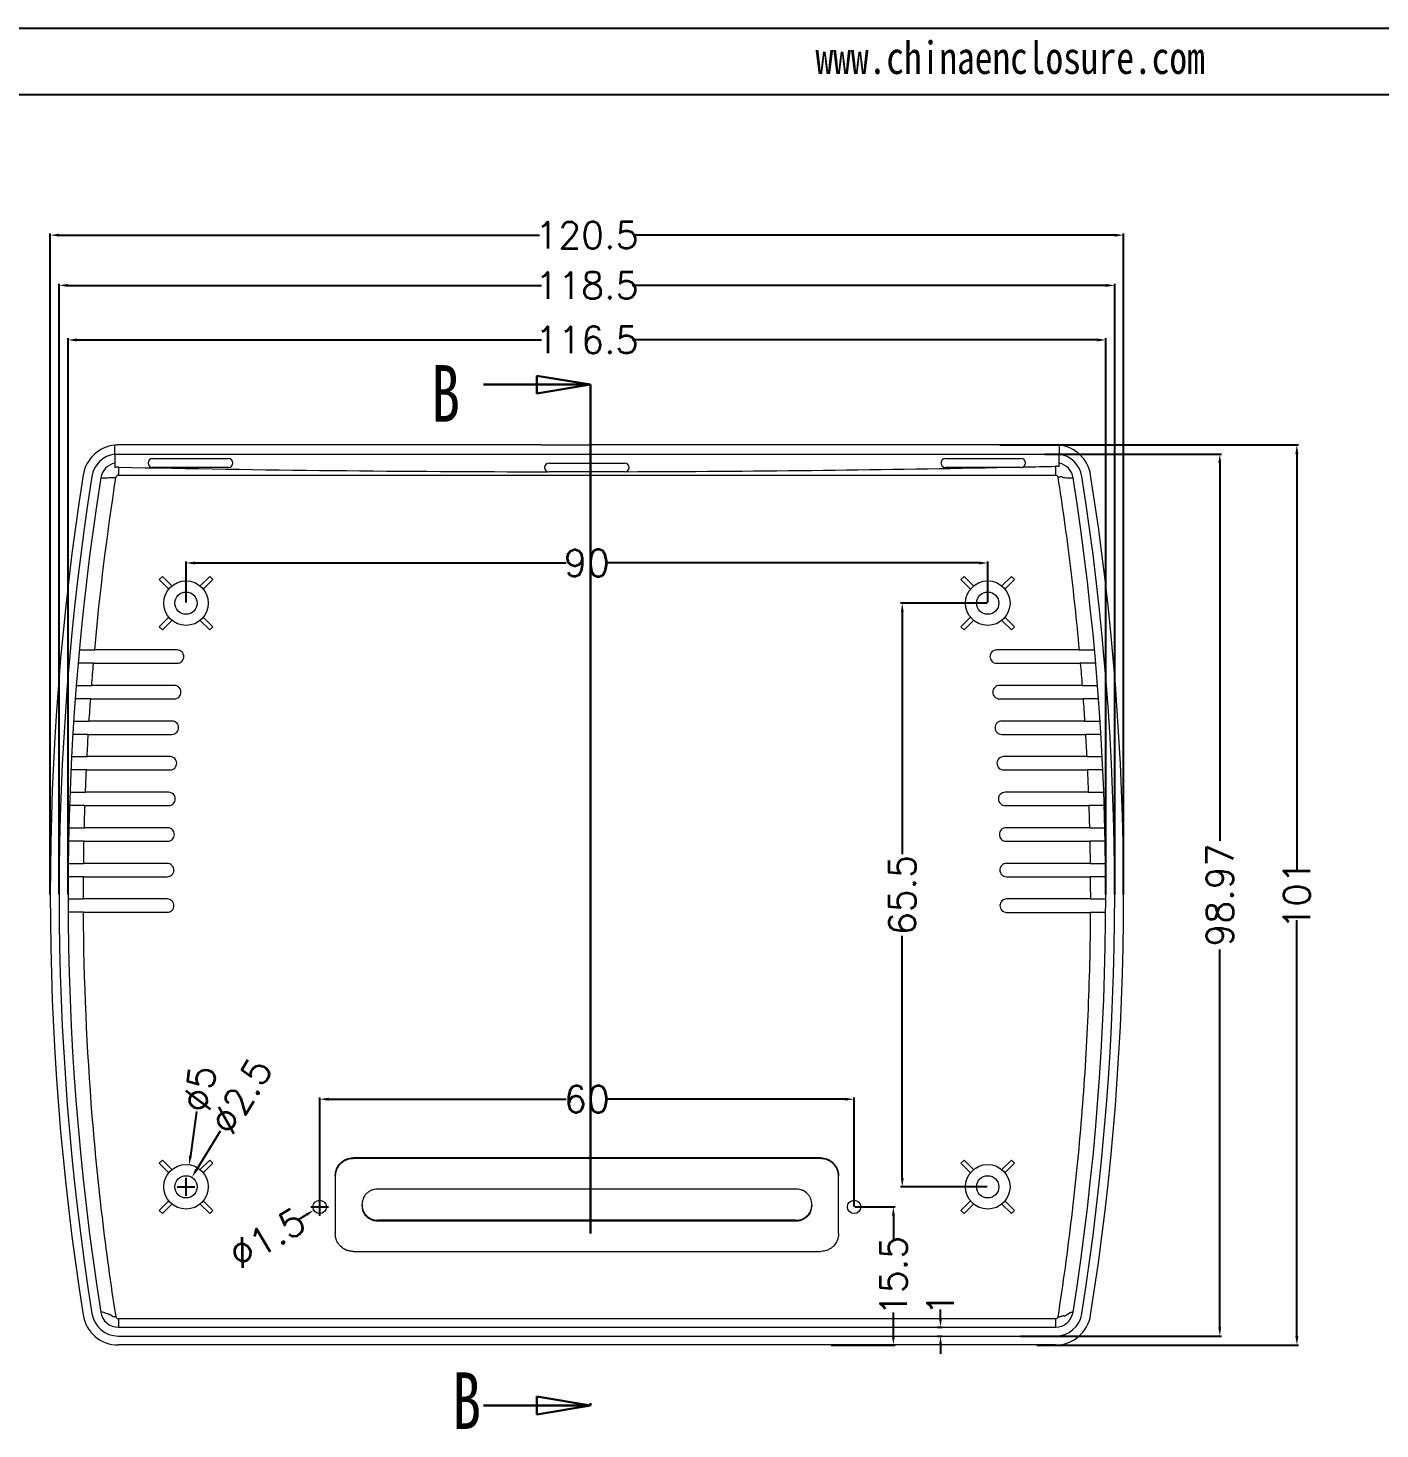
# Model space of a CAD drawing. Header units: inches. Extents: x 2543 to 3458, y 1126 to 1439.
# Drawn here: x 3111.7 to 3263.5, y 1282 to 1439.2 of the extents above; entities that cross this region are included whole.
import ezdxf

# ---------------------------------------------------------------- set-up
doc = ezdxf.new("R2010")
doc.units = ezdxf.units.IN
doc.header["$LTSCALE"] = 15
doc.linetypes.add('PHANTOM', pattern=[12.7, 6.35, -1.27, 1.27, -1.27, 1.27, -1.27])
doc.layers.add('文字', color=81, linetype='Continuous')
doc.styles.add('SLDTEXTSTYLE0', font='TXT', dxfattribs={"width": 0.75})
doc.styles.get("Standard").update_dxf_attribs({"font": 'txt', "bigfont": 'gbcbig.shx'})
doc.styles.add('宋体', font='', dxfattribs={"width": 0.8, "height": 3.5})
doc.styles.get('宋体').set_extended_font_data('SimSun')
doc.dimstyles.new('3', dxfattribs={"dimtxt": 3, "dimasz": 1, "dimexe": 0.18, "dimexo": 0.0625, "dimgap": 0.09, "dimtad": 0, "dimdsep": 46, "dimtxsty": 'Standard', "dimcen": 1, "dimclrd": 3, "dimclre": 3, "dimadec": 0, "dimazin": 2, "dimtfac": 1, "dimtofl": 0, "dimtmove": 0, "dimatfit": 3, "dimfxl": 1, "dimtolj": 1, "dimtzin": 0, "dimarcsym": 0})

# ---------------------------------------------------------------- blocks, each defined once
blk = doc.blocks.new('_CLOSED')
at = {"color": 0, "linetype": 'ByBlock', "lineweight": -2}
for p, q in [((-1, 0.166667), (0, 0)), ((-1, 0.166667), (-1, -0.166667)), ((0, 0), (-1, -0.166667)), ((0, 0), (-1, 0))]:
    blk.add_line(p, q, dxfattribs=at)
blk = doc.blocks.new('*D285')
at = {"color": 3, "lineweight": -2}
for p, q in [((3114.19, 1342.01), (3114.19, 1416.18)), ((3115.19, 1416), (3169.1, 1416)), ((3233.69, 1416), (3179.78, 1416)), ((3234.69, 1342.01), (3234.69, 1416.18))]:
    blk.add_line(p, q, dxfattribs=at)
at = {"color": 3}
for points in [[(3115.19, 1416.16), (3115.19, 1415.83), (3114.19, 1416)], [(3233.69, 1416.16), (3233.69, 1415.83), (3234.69, 1416)]]:
    blk.add_solid(points, dxfattribs=at)
at = {"layer": 'Defpoints', "color": 0}
for p in [(3114.19, 1416), (3114.19, 1341.95), (3234.69, 1341.95)]:
    blk.add_point(p, dxfattribs=at)
at = {"color": 0, "insert": (3174.44, 1416), "char_height": 3, "attachment_point": 5}
blk.add_mtext('\\A1;120.5', dxfattribs=at)
blk = doc.blocks.new('*D286')
at = {"color": 3, "lineweight": -2}
for p, q in [((3129.44, 1374.76), (3129.44, 1379.39)), ((3130.44, 1379.21), (3172.1, 1379.21)), ((3218.44, 1379.21), (3176.78, 1379.21)), ((3219.44, 1374.76), (3219.44, 1379.39))]:
    blk.add_line(p, q, dxfattribs=at)
at = {"color": 3}
for points in [[(3130.44, 1379.37), (3130.44, 1379.04), (3129.44, 1379.21)], [(3218.44, 1379.37), (3218.44, 1379.04), (3219.44, 1379.21)]]:
    blk.add_solid(points, dxfattribs=at)
at = {"layer": 'Defpoints', "color": 0}
for p in [(3219.44, 1379.21), (3129.44, 1374.7), (3219.44, 1374.7)]:
    blk.add_point(p, dxfattribs=at)
at = {"color": 0, "insert": (3174.44, 1379.21), "char_height": 3, "attachment_point": 5}
blk.add_mtext('\\A1;90', dxfattribs=at)
blk = doc.blocks.new('*D287')
at = {"color": 3, "lineweight": -2}
for p, q in [((3115.19, 1342.01), (3115.19, 1410.54)), ((3116.19, 1410.36), (3169.35, 1410.36)), ((3232.69, 1410.36), (3179.53, 1410.36)), ((3233.69, 1342.01), (3233.69, 1410.54))]:
    blk.add_line(p, q, dxfattribs=at)
at = {"color": 3}
for points in [[(3116.19, 1410.53), (3116.19, 1410.19), (3115.19, 1410.36)], [(3232.69, 1410.53), (3232.69, 1410.19), (3233.69, 1410.36)]]:
    blk.add_solid(points, dxfattribs=at)
at = {"layer": 'Defpoints', "color": 0}
for p in [(3233.69, 1410.36), (3115.19, 1341.95), (3233.69, 1341.95)]:
    blk.add_point(p, dxfattribs=at)
at = {"color": 0, "insert": (3174.44, 1410.36), "char_height": 3, "attachment_point": 5}
blk.add_mtext('\\A1;118.5', dxfattribs=at)
blk = doc.blocks.new('*D288')
at = {"color": 3, "lineweight": -2}
for p, q in [((3116.19, 1342.01), (3116.19, 1404.42)), ((3117.19, 1404.24), (3169.35, 1404.24)), ((3231.69, 1404.24), (3179.53, 1404.24)), ((3232.69, 1342.01), (3232.69, 1404.42))]:
    blk.add_line(p, q, dxfattribs=at)
at = {"color": 3}
for points in [[(3117.19, 1404.41), (3117.19, 1404.07), (3116.19, 1404.24)], [(3231.69, 1404.41), (3231.69, 1404.07), (3232.69, 1404.24)]]:
    blk.add_solid(points, dxfattribs=at)
at = {"layer": 'Defpoints', "color": 0}
for p in [(3232.69, 1404.24), (3116.19, 1341.95), (3232.69, 1341.95)]:
    blk.add_point(p, dxfattribs=at)
at = {"color": 0, "insert": (3174.44, 1404.24), "char_height": 3, "attachment_point": 5}
blk.add_mtext('\\A1;116.5', dxfattribs=at)
blk = doc.blocks.new('*D289')
at = {"color": 3, "lineweight": -2}
for p, q in [((3144.44, 1307.01), (3144.44, 1319.21)), ((3204.44, 1307.01), (3204.44, 1319.21)), ((3145.44, 1319.03), (3172.1, 1319.03)), ((3203.44, 1319.03), (3176.78, 1319.03))]:
    blk.add_line(p, q, dxfattribs=at)
at = {"color": 3}
for points in [[(3145.44, 1319.2), (3145.44, 1318.87), (3144.44, 1319.03)], [(3203.44, 1319.2), (3203.44, 1318.87), (3204.44, 1319.03)]]:
    blk.add_solid(points, dxfattribs=at)
at = {"layer": 'Defpoints', "color": 0}
for p in [(3204.44, 1319.03), (3144.44, 1306.95), (3204.44, 1306.95)]:
    blk.add_point(p, dxfattribs=at)
at = {"color": 0, "insert": (3174.44, 1319.03), "char_height": 3, "attachment_point": 5}
blk.add_mtext('\\A1;60', dxfattribs=at)
blk = doc.blocks.new('*D290')
at = {"color": 3, "lineweight": -2}
for p, q in [((3143.44, 1306.95), (3145.44, 1306.95)), ((3144.44, 1305.95), (3144.44, 1307.95)), ((3142.07, 1305.55), (3142.93, 1306.06))]:
    blk.add_line(p, q, dxfattribs=at)
at = {"color": 3}
blk.add_solid([(3142.85, 1306.21), (3143.02, 1305.92), (3143.79, 1306.57)], dxfattribs=at)
at = {"layer": 'Defpoints', "color": 0}
for p in [(3143.79, 1306.57), (3145.08, 1307.33)]:
    blk.add_point(p, dxfattribs=at)
at = {"color": 0, "insert": (3138.55, 1303.47), "char_height": 3, "attachment_point": 5, "rotation": 30.5668}
blk.add_mtext('\\A1;∅1.5', dxfattribs=at)
blk = doc.blocks.new('*D291')
at = {"color": 3, "lineweight": -2}
for p, q in [((3130.62, 1317.64), (3129.93, 1312.67)), ((3129.44, 1308.2), (3129.44, 1310.2)), ((3128.44, 1309.2), (3130.44, 1309.2))]:
    blk.add_line(p, q, dxfattribs=at)
at = {"color": 3}
blk.add_solid([(3129.76, 1312.69), (3130.09, 1312.65), (3129.79, 1311.68)], dxfattribs=at)
at = {"layer": 'Defpoints', "color": 0}
for p in [(3129.79, 1311.68), (3129.09, 1306.73)]:
    blk.add_point(p, dxfattribs=at)
at = {"color": 0, "insert": (3130.98, 1320.2), "char_height": 3, "attachment_point": 5, "rotation": 82.0164}
blk.add_mtext('\\A1;∅5', dxfattribs=at)
blk = doc.blocks.new('*D292')
at = {"color": 3, "lineweight": -2}
for p, q in [((3133.26, 1315.45), (3130.61, 1311.12)), ((3129.44, 1308.2), (3129.44, 1310.2)), ((3128.44, 1309.2), (3130.44, 1309.2))]:
    blk.add_line(p, q, dxfattribs=at)
at = {"color": 3}
blk.add_solid([(3130.47, 1311.21), (3130.75, 1311.04), (3130.09, 1310.27)], dxfattribs=at)
at = {"layer": 'Defpoints', "color": 0}
for p in [(3130.09, 1310.27), (3128.79, 1308.14)]:
    blk.add_point(p, dxfattribs=at)
at = {"color": 0, "insert": (3135.65, 1319.37), "char_height": 3, "attachment_point": 5, "rotation": 58.5731}
blk.add_mtext('\\A1;∅2.5', dxfattribs=at)
blk = doc.blocks.new('*D295')
at = {"color": 3, "lineweight": -2}
for p, q in [((3220.8, 1392.45), (3254.32, 1392.45)), ((3254.14, 1391.45), (3254.14, 1344.79)), ((3254.14, 1292.45), (3254.14, 1339.11)), ((3224.95, 1291.45), (3254.32, 1291.45))]:
    blk.add_line(p, q, dxfattribs=at)
at = {"color": 3}
for points in [[(3253.97, 1391.45), (3254.31, 1391.45), (3254.14, 1392.45)], [(3253.97, 1292.45), (3254.31, 1292.45), (3254.14, 1291.45)]]:
    blk.add_solid(points, dxfattribs=at)
at = {"layer": 'Defpoints', "color": 0}
for p in [(3220.74, 1392.45), (3254.14, 1392.45), (3224.88, 1291.45)]:
    blk.add_point(p, dxfattribs=at)
at = {"color": 0, "insert": (3254.14, 1341.95), "char_height": 3, "attachment_point": 5, "rotation": 90}
blk.add_mtext('\\A1;101', dxfattribs=at)
blk = doc.blocks.new('*D296')
at = {"color": 3, "lineweight": -2}
for p, q in [((3225.83, 1391.43), (3245.67, 1391.43)), ((3245.49, 1390.43), (3245.49, 1348.03)), ((3245.49, 1293.45), (3245.49, 1335.85)), ((3223.13, 1292.45), (3245.67, 1292.45))]:
    blk.add_line(p, q, dxfattribs=at)
at = {"color": 3}
for points in [[(3245.32, 1390.43), (3245.65, 1390.43), (3245.49, 1391.43)], [(3245.32, 1293.45), (3245.65, 1293.45), (3245.49, 1292.45)]]:
    blk.add_solid(points, dxfattribs=at)
at = {"layer": 'Defpoints', "color": 0}
for p in [(3225.76, 1391.43), (3245.49, 1391.43), (3223.07, 1292.45)]:
    blk.add_point(p, dxfattribs=at)
at = {"color": 0, "insert": (3245.49, 1341.94), "char_height": 3, "attachment_point": 5, "rotation": 90}
blk.add_mtext('\\A1;98.97', dxfattribs=at)
blk = doc.blocks.new('*D297')
at = {"color": 3, "lineweight": -2}
for p, q in [((3214.14, 1294.45), (3214.14, 1295.45)), ((3213.77, 1293.45), (3214.32, 1293.45)), ((3213.77, 1292.45), (3214.32, 1292.45)), ((3214.14, 1291.45), (3214.14, 1290.45))]:
    blk.add_line(p, q, dxfattribs=at)
at = {"color": 3}
for points in [[(3213.97, 1294.45), (3214.3, 1294.45), (3214.14, 1293.45)], [(3213.97, 1291.45), (3214.3, 1291.45), (3214.14, 1292.45)]]:
    blk.add_solid(points, dxfattribs=at)
at = {"layer": 'Defpoints', "color": 0}
for p in [(3213.7, 1293.45), (3213.7, 1292.45), (3214.14, 1293.45)]:
    blk.add_point(p, dxfattribs=at)
at = {"color": 0, "insert": (3214.14, 1296.04), "char_height": 3, "attachment_point": 5, "rotation": 90}
blk.add_mtext('\\A1;1', dxfattribs=at)
blk = doc.blocks.new('*D302')
at = {"color": 3, "lineweight": -2}
for p, q in [((3219.38, 1374.7), (3209.66, 1374.7)), ((3209.84, 1373.7), (3209.84, 1346.54)), ((3209.84, 1310.2), (3209.84, 1337.36)), ((3219.38, 1309.2), (3209.66, 1309.2))]:
    blk.add_line(p, q, dxfattribs=at)
at = {"color": 3}
for points in [[(3209.68, 1373.7), (3210.01, 1373.7), (3209.84, 1374.7)], [(3209.68, 1310.2), (3210.01, 1310.2), (3209.84, 1309.2)]]:
    blk.add_solid(points, dxfattribs=at)
at = {"layer": 'Defpoints', "color": 0}
for p in [(3209.84, 1374.7), (3219.44, 1374.7), (3219.44, 1309.2)]:
    blk.add_point(p, dxfattribs=at)
at = {"color": 0, "insert": (3209.84, 1341.95), "char_height": 3, "attachment_point": 5, "rotation": 90}
blk.add_mtext('\\A1;65.5', dxfattribs=at)
blk = doc.blocks.new('*D303')
at = {"color": 3, "lineweight": -2}
for p, q in [((3204.5, 1306.95), (3209.03, 1306.95)), ((3208.85, 1305.95), (3208.85, 1303.29)), ((3208.85, 1292.45), (3208.85, 1295.11)), ((3201.85, 1291.45), (3209.03, 1291.45))]:
    blk.add_line(p, q, dxfattribs=at)
at = {"color": 3}
for points in [[(3208.68, 1305.95), (3209.01, 1305.95), (3208.85, 1306.95)], [(3208.68, 1292.45), (3209.01, 1292.45), (3208.85, 1291.45)]]:
    blk.add_solid(points, dxfattribs=at)
at = {"layer": 'Defpoints', "color": 0}
for p in [(3204.44, 1306.95), (3208.85, 1306.95), (3201.79, 1291.45)]:
    blk.add_point(p, dxfattribs=at)
at = {"color": 0, "insert": (3208.85, 1299.2), "char_height": 3, "attachment_point": 5, "rotation": 90}
blk.add_mtext('\\A1;15.5', dxfattribs=at)

msp = doc.modelspace()

# ---------------------------------------------------------------- linework, layer by layer
for p, q in [((3014.243, 1439.244), (3457.745, 1439.244)), ((3025.719, 1431.778), (3450.279, 1431.778))]:
    msp.add_line(p, q)
at = {"color": 7, "linetype": 'Continuous', "lineweight": 30}
for p, q in [((3162.828, 1399.228), (3174.828, 1399.228)), ((3162.828, 1284.664), (3174.828, 1284.664))]:
    msp.add_line(p, q, dxfattribs=at)
at = {"color": 1, "linetype": 'PHANTOM', "lineweight": 30}
msp.add_line((3174.828, 1399.228), (3174.828, 1284.664), dxfattribs=at)
at = {"color": 7, "linetype": 'Continuous', "lineweight": 15}
for p, q in [((3121.439, 1391.426), (3121.439, 1392.433)), ((3121.439, 1391.426), (3121.439, 1390.412)), ((3121.439, 1391.426), (3227.439, 1391.426)), ((3169.297, 1392.452), (3121.837, 1392.452)), ((3227.041, 1392.452), (3174.828, 1392.452)), ((3227.439, 1392.433), (3227.439, 1391.426)), ((3227.439, 1390.412), (3227.439, 1391.426)), ((3121.837, 1389.963), (3121.837, 1389.079)), ((3125.689, 1390.926), (3134.189, 1390.926)), ((3134.189, 1389.926), (3125.689, 1389.926)), ((3170.189, 1390.426), (3178.689, 1390.426)), ((3214.689, 1390.926), (3223.189, 1390.926)), ((3223.189, 1389.926), (3214.689, 1389.926)), ((3227.041, 1390.065), (3227.041, 1389.079)), ((3121.838, 1389.079), (3227.041, 1389.079)), ((3178.689, 1389.426), (3170.189, 1389.426)), ((3126.787, 1377.708), (3126.434, 1377.354)), ((3126.434, 1377.354), (3127.503, 1376.285)), ((3127.857, 1376.638), (3126.787, 1377.708)), ((3132.091, 1377.708), (3131.021, 1376.638)), ((3131.375, 1376.285), (3132.444, 1377.354)), ((3132.444, 1377.354), (3132.091, 1377.708)), ((3216.434, 1377.354), (3216.787, 1377.708)), ((3217.503, 1376.285), (3216.434, 1377.354)), ((3216.787, 1377.708), (3217.857, 1376.638)), ((3221.021, 1376.638), (3222.091, 1377.708)), ((3222.444, 1377.354), (3221.375, 1376.285)), ((3222.091, 1377.708), (3222.444, 1377.354)), ((3127.503, 1373.12), (3126.434, 1372.051)), ((3126.787, 1371.697), (3127.857, 1372.767)), ((3131.021, 1372.767), (3132.091, 1371.697)), ((3132.444, 1372.051), (3131.375, 1373.12)), ((3216.434, 1372.051), (3217.503, 1373.12)), ((3217.857, 1372.767), (3216.787, 1371.697)), ((3222.091, 1371.697), (3221.021, 1372.767)), ((3221.375, 1373.12), (3222.444, 1372.051)), ((3126.434, 1372.051), (3126.787, 1371.697)), ((3132.091, 1371.697), (3132.444, 1372.051)), ((3216.787, 1371.697), (3216.434, 1372.051)), ((3222.444, 1372.051), (3222.091, 1371.697)), ((3117.451, 1369.452), (3119.182, 1369.452)), ((3128.439, 1369.452), (3119.182, 1369.452)), ((3229.696, 1369.452), (3220.439, 1369.452)), ((3229.696, 1369.452), (3231.427, 1369.452)), ((3119.049, 1367.952), (3117.317, 1367.952)), ((3119.049, 1367.952), (3128.439, 1367.952)), ((3220.439, 1367.952), (3229.829, 1367.952)), ((3231.561, 1367.952), (3229.829, 1367.952)), ((3117.111, 1365.466), (3118.845, 1365.466)), ((3128.121, 1365.466), (3118.845, 1365.466)), ((3230.033, 1365.466), (3220.752, 1365.466)), ((3230.033, 1365.466), (3231.767, 1365.466)), ((3118.732, 1363.966), (3116.997, 1363.966)), ((3118.732, 1363.966), (3128.121, 1363.966)), ((3220.752, 1363.966), (3230.146, 1363.966)), ((3231.881, 1363.966), (3230.146, 1363.966)), ((3118.467, 1359.975), (3116.731, 1359.975)), ((3116.825, 1361.475), (3118.56, 1361.475)), ((3118.467, 1359.975), (3127.856, 1359.975)), ((3127.856, 1361.475), (3118.56, 1361.475)), ((3230.318, 1361.475), (3221.014, 1361.475)), ((3221.014, 1359.975), (3230.411, 1359.975)), ((3230.318, 1361.475), (3232.053, 1361.475)), ((3232.147, 1359.975), (3230.411, 1359.975)), ((3116.591, 1357.481), (3118.328, 1357.481)), ((3127.644, 1357.481), (3118.328, 1357.481)), ((3230.55, 1357.48), (3221.225, 1357.48)), ((3230.55, 1357.48), (3232.287, 1357.48)), ((3118.254, 1355.981), (3116.517, 1355.981)), ((3118.254, 1355.981), (3127.644, 1355.981)), ((3221.225, 1355.98), (3230.624, 1355.98)), ((3232.361, 1355.98), (3230.624, 1355.98)), ((3116.411, 1353.485), (3118.148, 1353.485)), ((3127.485, 1353.485), (3118.148, 1353.485)), ((3230.73, 1353.485), (3221.384, 1353.485)), ((3230.73, 1353.485), (3232.467, 1353.485)), ((3118.094, 1351.985), (3116.357, 1351.985)), ((3118.094, 1351.985), (3127.485, 1351.985)), ((3221.384, 1351.985), (3230.784, 1351.985)), ((3232.521, 1351.985), (3230.784, 1351.985)), ((3116.284, 1349.49), (3118.021, 1349.49)), ((3127.379, 1349.49), (3118.021, 1349.49)), ((3230.857, 1349.489), (3221.491, 1349.489)), ((3230.857, 1349.489), (3232.594, 1349.489)), ((3117.986, 1347.99), (3116.25, 1347.99)), ((3117.986, 1347.99), (3127.379, 1347.99)), ((3221.491, 1347.989), (3230.892, 1347.989)), ((3232.628, 1347.989), (3230.892, 1347.989)), ((3116.21, 1345.496), (3117.945, 1345.496)), ((3127.325, 1345.496), (3117.945, 1345.496)), ((3230.932, 1345.495), (3221.548, 1345.495)), ((3230.932, 1345.495), (3232.668, 1345.495)), ((3117.931, 1343.996), (3116.196, 1343.996)), ((3117.931, 1343.996), (3127.325, 1343.996)), ((3221.548, 1343.995), (3230.947, 1343.995)), ((3232.682, 1343.995), (3230.947, 1343.995)), ((3116.189, 1341.505), (3117.923, 1341.505)), ((3127.325, 1341.505), (3117.923, 1341.505)), ((3230.955, 1341.504), (3221.552, 1341.504)), ((3230.955, 1341.504), (3232.689, 1341.504)), ((3117.927, 1340.005), (3116.195, 1340.005)), ((3117.927, 1340.005), (3127.325, 1340.005)), ((3221.552, 1340.004), (3230.951, 1340.004)), ((3232.683, 1340.004), (3230.951, 1340.004)), ((3126.434, 1311.854), (3126.787, 1312.208)), ((3127.503, 1310.785), (3126.434, 1311.854)), ((3126.787, 1312.208), (3127.857, 1311.138)), ((3131.021, 1311.138), (3132.091, 1312.208)), ((3132.444, 1311.854), (3131.375, 1310.785)), ((3132.091, 1312.208), (3132.444, 1311.854)), ((3200.689, 1312.452), (3148.189, 1312.452)), ((3148.189, 1312.362), (3148.189, 1312.452)), ((3200.689, 1312.362), (3148.189, 1312.362)), ((3200.689, 1312.362), (3200.689, 1312.452)), ((3216.787, 1312.208), (3216.434, 1311.854)), ((3216.434, 1311.854), (3217.503, 1310.785)), ((3217.857, 1311.138), (3216.787, 1312.208)), ((3222.091, 1312.208), (3221.021, 1311.138)), ((3221.375, 1310.785), (3222.444, 1311.854)), ((3222.444, 1311.854), (3222.091, 1312.208)), ((3146.189, 1310.452), (3146.189, 1303.952)), ((3202.689, 1303.952), (3202.689, 1310.452)), ((3197.939, 1308.952), (3150.939, 1308.952)), ((3126.434, 1306.551), (3127.503, 1307.62)), ((3126.787, 1306.197), (3126.434, 1306.551)), ((3127.857, 1307.267), (3126.787, 1306.197)), ((3132.091, 1306.197), (3131.021, 1307.267)), ((3131.375, 1307.62), (3132.444, 1306.551)), ((3132.444, 1306.551), (3132.091, 1306.197)), ((3149.189, 1307.202), (3149.189, 1307.201)), ((3149.189, 1307.2), (3149.189, 1307.102)), ((3199.689, 1307.102), (3199.689, 1307.182)), ((3217.503, 1307.62), (3216.434, 1306.551)), ((3216.434, 1306.551), (3216.787, 1306.197)), ((3216.787, 1306.197), (3217.857, 1307.267)), ((3221.021, 1307.267), (3222.091, 1306.197)), ((3222.444, 1306.551), (3221.375, 1307.62)), ((3222.091, 1306.197), (3222.444, 1306.551)), ((3150.939, 1305.349), (3150.939, 1305.452)), ((3197.939, 1305.452), (3150.939, 1305.452)), ((3197.939, 1305.349), (3150.939, 1305.349)), ((3197.939, 1305.349), (3197.939, 1305.452)), ((3148.189, 1301.952), (3200.689, 1301.952)), ((3227.041, 1294.383), (3121.837, 1294.383)), ((3121.837, 1294.383), (3121.837, 1293.452)), ((3227.041, 1294.383), (3227.041, 1293.452)), ((3121.837, 1293.452), (3227.041, 1293.452)), ((3121.837, 1292.452), (3227.041, 1292.452)), ((3227.041, 1291.452), (3121.837, 1291.452))]:
    msp.add_line(p, q, dxfattribs=at)
for centre, radius in [((3129.439, 1374.702), 2.5), ((3129.439, 1374.702), 1.25), ((3219.439, 1374.702), 2.5), ((3219.439, 1374.702), 1.25), ((3129.439, 1309.202), 2.5), ((3219.439, 1309.202), 2.5), ((3129.439, 1309.202), 1.25), ((3219.439, 1309.202), 1.25), ((3144.439, 1306.952), 0.75), ((3204.439, 1306.952), 0.75)]:
    msp.add_circle(centre, radius, dxfattribs=at)
for centre, radius, start, end in [((3121.837, 1388.452), 4, 95.71584, 171.02755), ((3121.837, 1388.452), 3, 97.63102, 171.02755), ((3227.041, 1388.452), 4, 8.97245, 84.28416), ((3227.041, 1388.452), 3, 8.97245, 82.36898), ((3121.837, 1388.452), 2, 101.48957, 171.02755), ((3125.689, 1390.426), 0.5, 90, 270), ((3134.189, 1390.426), 0.5, 270, 90), ((3170.189, 1389.926), 0.5, 90, 270), ((3178.689, 1389.926), 0.5, 270, 90), ((3214.689, 1390.426), 0.5, 90, 270), ((3223.189, 1390.426), 0.5, 270, 90), ((3227.041, 1388.452), 2, 8.97245, 78.51043), ((3416.343, 1341.952), 302.154, 171.02755, 188.97245), ((3416.343, 1341.952), 301.154, 171.02755, 188.97245), ((3416.343, 1341.952), 300.154, 171.02755, 188.97245), ((2932.535, 1341.952), 300.154, 351.02755, 8.97245), ((2932.535, 1341.952), 301.154, 351.02755, 8.97245), ((2932.535, 1341.952), 302.154, 351.02755, 8.97245), ((3121.837, 1295.452), 4, 188.97245, 270), ((3121.837, 1295.452), 3, 188.97245, 270), ((3121.837, 1295.452), 2, 188.97245, 270), ((3227.041, 1295.452), 2, 270, 351.02755), ((3227.041, 1295.452), 3, 270, 351.02755), ((3227.041, 1295.452), 4, 270, 351.02755)]:
    msp.add_arc(centre, radius, start, end, dxfattribs=at)
for start_param, end_param in [(4.6632438, 4.7104152), (4.719037, 4.7597487), (4.7626503, 4.7661891)]:
    msp.add_ellipse((3172.063, 1817.112), major_axis=(1022.388, 0), ratio=0.4183003, start_param=start_param, end_param=end_param, dxfattribs=at)
for points in [[(3121.837, 1392.452), (3121.704, 1392.452), (3121.571, 1392.446), (3121.439, 1392.433)], [(3169.297, 1392.452), (3171.141, 1392.452), (3172.984, 1392.452), (3174.828, 1392.452)], [(3227.439, 1392.433), (3227.307, 1392.446), (3227.174, 1392.452), (3227.041, 1392.452)], [(3121.439, 1390.412), (3121.439, 1390.248), (3121.439, 1390.082), (3121.439, 1389.913)], [(3121.838, 1389.963), (3121.702, 1389.965), (3121.57, 1389.949), (3121.439, 1389.913)], [(3227.439, 1390.022), (3227.308, 1390.054), (3227.175, 1390.068), (3227.041, 1390.065)], [(3227.439, 1390.022), (3227.439, 1390.153), (3227.439, 1390.283), (3227.439, 1390.412)], [(3119.182, 1369.452), (3119.772, 1375.934), (3120.57, 1382.39), (3121.572, 1388.819)], [(3118.845, 1365.466), (3118.91, 1366.295), (3118.978, 1367.124), (3119.049, 1367.952)], [(3229.829, 1367.952), (3229.9, 1367.124), (3229.968, 1366.295), (3230.033, 1365.466)], [(3118.56, 1361.475), (3118.614, 1362.306), (3118.671, 1363.136), (3118.732, 1363.966)], [(3230.146, 1363.966), (3230.207, 1363.136), (3230.264, 1362.305), (3230.318, 1361.475)], [(3118.328, 1357.481), (3118.371, 1358.313), (3118.417, 1359.144), (3118.467, 1359.975)], [(3230.411, 1359.975), (3230.461, 1359.143), (3230.507, 1358.312), (3230.55, 1357.48)], [(3118.148, 1353.485), (3118.18, 1354.318), (3118.216, 1355.149), (3118.254, 1355.981)], [(3230.624, 1355.98), (3230.662, 1355.149), (3230.698, 1354.317), (3230.73, 1353.485)], [(3118.021, 1349.49), (3118.042, 1350.322), (3118.066, 1351.154), (3118.094, 1351.985)], [(3230.784, 1351.985), (3230.812, 1351.153), (3230.836, 1350.321), (3230.857, 1349.489)], [(3117.945, 1345.496), (3117.956, 1346.326), (3117.969, 1347.158), (3117.986, 1347.99)], [(3230.892, 1347.989), (3230.909, 1347.158), (3230.922, 1346.326), (3230.932, 1345.495)], [(3117.923, 1341.505), (3117.922, 1342.335), (3117.925, 1343.165), (3117.931, 1343.996)], [(3230.947, 1343.995), (3230.953, 1343.165), (3230.956, 1342.335), (3230.955, 1341.504)]]:
    msp.add_open_spline(points, degree=3, dxfattribs=at)
for points, knots in [([(3119.859, 1388.743), (3119.969, 1388.748), (3120.08, 1388.754), (3120.191, 1388.759), (3120.395, 1388.769), (3120.599, 1388.778), (3120.803, 1388.787), (3121.045, 1388.798), (3121.287, 1388.809), (3121.53, 1388.818), (3121.544, 1388.818), (3121.558, 1388.819), (3121.572, 1388.819)], [0.0193900476, 0.0193900476, 0.0193900476, 0.0193900476, 0.0201017239, 0.0201017239, 0.0201017239, 0.0214155996, 0.0214155996, 0.0214155996, 0.0229773658, 0.0229773658, 0.0229773658, 0.0230679008, 0.0230679008, 0.0230679008, 0.0230679008]), ([(3121.838, 1389.079), (3121.769, 1389.079), (3121.703, 1389.049), (3121.632, 1388.976), (3121.612, 1388.948), (3121.584, 1388.886), (3121.576, 1388.853), (3121.572, 1388.819)], [0, 0, 0, 0, 0.5, 0.5, 0.75, 0.75, 1, 1, 1, 1]), ([(3227.041, 1389.079), (3227.104, 1389.079), (3227.166, 1389.053), (3227.259, 1388.968), (3227.29, 1388.91), (3227.302, 1388.849)], [0, 0, 0, 0, 0.5, 0.5, 1, 1, 1, 1]), ([(3227.3, 1388.857), (3227.323, 1388.856), (3227.364, 1388.853), (3227.421, 1388.859), (3227.478, 1388.874), (3227.533, 1388.886), (3227.584, 1388.898), (3227.622, 1388.907), (3227.656, 1388.914), (3227.686, 1388.922), (3227.719, 1388.916), (3227.759, 1388.897), (3227.804, 1388.869), (3227.854, 1388.833), (3227.9, 1388.802), (3227.939, 1388.792), (3227.972, 1388.792), (3228.005, 1388.79), (3228.042, 1388.789), (3228.068, 1388.787), (3228.082, 1388.787)], [0, 0, 0, 0, 0.0877475, 0.1549204, 0.223048, 0.3176646, 0.3762194, 0.4276101, 0.4718367, 0.509926, 0.5498921, 0.5943547, 0.6545601, 0.7153748, 0.7724987, 0.8221427, 0.8579817, 0.8995709, 0.9469103, 1, 1, 1, 1]), ([(3227.3, 1388.86), (3227.801, 1385.646), (3228.253, 1382.419), (3229.053, 1375.941), (3229.401, 1372.697), (3229.696, 1369.452)], [0, 0, 0, 0, 0.5, 0.5, 1, 1, 1, 1]), ([(3228.082, 1388.787), (3228.324, 1388.776), (3228.567, 1388.765), (3228.809, 1388.753), (3228.879, 1388.75), (3228.949, 1388.746), (3229.02, 1388.743)], [0, 0, 0, 0, 0.0015605133, 0.0015605133, 0.0015605133, 0.0020125856, 0.0020125856, 0.0020125856, 0.0020125856]), ([(3128.439, 1367.952), (3128.538, 1367.952), (3128.635, 1367.972), (3128.817, 1368.047), (3128.9, 1368.103), (3129.108, 1368.311), (3129.189, 1368.506), (3129.189, 1368.8), (3129.17, 1368.898), (3129.095, 1369.08), (3129.04, 1369.162), (3128.83, 1369.372), (3128.637, 1369.452), (3128.439, 1369.452)], [0, 0, 0, 0, 0.125, 0.125, 0.25, 0.25, 0.5, 0.5, 0.625, 0.625, 0.75, 0.75, 1, 1, 1, 1]), ([(3220.439, 1369.452), (3220.34, 1369.452), (3220.243, 1369.433), (3220.061, 1369.358), (3219.978, 1369.302), (3219.77, 1369.094), (3219.689, 1368.899), (3219.689, 1368.605), (3219.708, 1368.507), (3219.783, 1368.325), (3219.838, 1368.243), (3220.048, 1368.032), (3220.241, 1367.952), (3220.439, 1367.952)], [0, 0, 0, 0, 0.125, 0.125, 0.25, 0.25, 0.5, 0.5, 0.625, 0.625, 0.75, 0.75, 1, 1, 1, 1]), ([(3128.121, 1363.966), (3128.219, 1363.966), (3128.317, 1363.986), (3128.499, 1364.061), (3128.582, 1364.116), (3128.722, 1364.256), (3128.777, 1364.339), (3128.852, 1364.52), (3128.871, 1364.619), (3128.871, 1364.912), (3128.79, 1365.108), (3128.582, 1365.316), (3128.499, 1365.371), (3128.318, 1365.447), (3128.22, 1365.466), (3128.121, 1365.466)], [0, 0, 0, 0, 0.125, 0.125, 0.25, 0.25, 0.375, 0.375, 0.5, 0.5, 0.75, 0.75, 0.875, 0.875, 1, 1, 1, 1]), ([(3220.752, 1365.466), (3220.653, 1365.466), (3220.556, 1365.446), (3220.374, 1365.371), (3220.291, 1365.315), (3220.083, 1365.108), (3220.002, 1364.913), (3220.002, 1364.616), (3220.022, 1364.519), (3220.097, 1364.337), (3220.153, 1364.254), (3220.361, 1364.047), (3220.557, 1363.966), (3220.752, 1363.966)], [0, 0, 0, 0, 0.125, 0.125, 0.25, 0.25, 0.5, 0.5, 0.625, 0.625, 0.75, 0.75, 1, 1, 1, 1]), ([(3127.856, 1359.975), (3127.954, 1359.975), (3128.052, 1359.995), (3128.234, 1360.07), (3128.317, 1360.125), (3128.457, 1360.265), (3128.512, 1360.347), (3128.587, 1360.529), (3128.606, 1360.628), (3128.606, 1360.921), (3128.525, 1361.117), (3128.317, 1361.325), (3128.234, 1361.38), (3128.053, 1361.456), (3127.955, 1361.475), (3127.856, 1361.475)], [0, 0, 0, 0, 0.125, 0.125, 0.25, 0.25, 0.375, 0.375, 0.5, 0.5, 0.75, 0.75, 0.875, 0.875, 1, 1, 1, 1]), ([(3221.014, 1361.475), (3220.915, 1361.475), (3220.818, 1361.455), (3220.636, 1361.38), (3220.553, 1361.324), (3220.345, 1361.116), (3220.264, 1360.922), (3220.264, 1360.625), (3220.284, 1360.528), (3220.359, 1360.346), (3220.415, 1360.263), (3220.623, 1360.056), (3220.819, 1359.975), (3221.014, 1359.975)], [0, 0, 0, 0, 0.125, 0.125, 0.25, 0.25, 0.5, 0.5, 0.625, 0.625, 0.75, 0.75, 1, 1, 1, 1]), ([(3127.644, 1355.981), (3127.742, 1355.981), (3127.84, 1356), (3128.022, 1356.076), (3128.105, 1356.131), (3128.245, 1356.271), (3128.3, 1356.353), (3128.375, 1356.535), (3128.394, 1356.633), (3128.394, 1356.927), (3128.313, 1357.123), (3128.105, 1357.33), (3128.022, 1357.386), (3127.841, 1357.461), (3127.743, 1357.481), (3127.644, 1357.481)], [0, 0, 0, 0, 0.125, 0.125, 0.25, 0.25, 0.375, 0.375, 0.5, 0.5, 0.75, 0.75, 0.875, 0.875, 1, 1, 1, 1]), ([(3221.225, 1357.48), (3221.126, 1357.48), (3221.028, 1357.461), (3220.847, 1357.385), (3220.764, 1357.33), (3220.556, 1357.122), (3220.475, 1356.928), (3220.475, 1356.631), (3220.494, 1356.533), (3220.57, 1356.352), (3220.626, 1356.269), (3220.833, 1356.061), (3221.029, 1355.98), (3221.225, 1355.98)], [0, 0, 0, 0, 0.125, 0.125, 0.25, 0.25, 0.5, 0.5, 0.625, 0.625, 0.75, 0.75, 1, 1, 1, 1]), ([(3127.485, 1351.985), (3127.583, 1351.985), (3127.681, 1352.005), (3127.863, 1352.08), (3127.945, 1352.135), (3128.085, 1352.275), (3128.14, 1352.358), (3128.216, 1352.539), (3128.235, 1352.638), (3128.235, 1352.931), (3128.154, 1353.127), (3127.946, 1353.335), (3127.863, 1353.39), (3127.681, 1353.466), (3127.584, 1353.485), (3127.485, 1353.485)], [0, 0, 0, 0, 0.125, 0.125, 0.25, 0.25, 0.375, 0.375, 0.5, 0.5, 0.75, 0.75, 0.875, 0.875, 1, 1, 1, 1]), ([(3221.384, 1353.485), (3221.285, 1353.485), (3221.188, 1353.465), (3221.006, 1353.39), (3220.923, 1353.334), (3220.715, 1353.126), (3220.634, 1352.932), (3220.634, 1352.635), (3220.653, 1352.538), (3220.729, 1352.356), (3220.785, 1352.273), (3220.992, 1352.066), (3221.188, 1351.985), (3221.384, 1351.985)], [0, 0, 0, 0, 0.125, 0.125, 0.25, 0.25, 0.5, 0.5, 0.625, 0.625, 0.75, 0.75, 1, 1, 1, 1]), ([(3127.379, 1347.99), (3127.476, 1347.99), (3127.575, 1348.009), (3127.756, 1348.084), (3127.839, 1348.139), (3127.979, 1348.28), (3128.034, 1348.362), (3128.109, 1348.544), (3128.129, 1348.642), (3128.129, 1348.936), (3128.047, 1349.131), (3127.84, 1349.339), (3127.757, 1349.395), (3127.575, 1349.47), (3127.478, 1349.49), (3127.379, 1349.49)], [0, 0, 0, 0, 0.125, 0.125, 0.25, 0.25, 0.375, 0.375, 0.5, 0.5, 0.75, 0.75, 0.875, 0.875, 1, 1, 1, 1]), ([(3221.491, 1349.489), (3221.393, 1349.489), (3221.295, 1349.469), (3221.113, 1349.394), (3221.03, 1349.338), (3220.823, 1349.131), (3220.741, 1348.936), (3220.742, 1348.639), (3220.761, 1348.542), (3220.836, 1348.361), (3220.892, 1348.277), (3221.1, 1348.07), (3221.296, 1347.989), (3221.491, 1347.989)], [0, 0, 0, 0, 0.125, 0.125, 0.25, 0.25, 0.5, 0.5, 0.625, 0.625, 0.75, 0.75, 1, 1, 1, 1]), ([(3127.325, 1343.996), (3127.423, 1343.996), (3127.522, 1344.015), (3127.703, 1344.091), (3127.786, 1344.146), (3127.926, 1344.286), (3127.981, 1344.368), (3128.056, 1344.55), (3128.075, 1344.648), (3128.075, 1344.942), (3127.994, 1345.137), (3127.787, 1345.345), (3127.703, 1345.401), (3127.522, 1345.476), (3127.424, 1345.496), (3127.325, 1345.496)], [0, 0, 0, 0, 0.125, 0.125, 0.25, 0.25, 0.375, 0.375, 0.5, 0.5, 0.75, 0.75, 0.875, 0.875, 1, 1, 1, 1]), ([(3221.548, 1345.495), (3221.449, 1345.495), (3221.351, 1345.475), (3221.169, 1345.4), (3221.086, 1345.344), (3220.879, 1345.136), (3220.797, 1344.942), (3220.798, 1344.645), (3220.817, 1344.548), (3220.893, 1344.367), (3220.948, 1344.284), (3221.156, 1344.076), (3221.352, 1343.995), (3221.548, 1343.995)], [0, 0, 0, 0, 0.125, 0.125, 0.25, 0.25, 0.5, 0.5, 0.625, 0.625, 0.75, 0.75, 1, 1, 1, 1]), ([(3127.325, 1340.005), (3127.423, 1340.005), (3127.521, 1340.025), (3127.703, 1340.1), (3127.785, 1340.155), (3127.925, 1340.295), (3127.98, 1340.378), (3128.055, 1340.56), (3128.075, 1340.658), (3128.074, 1340.951), (3127.993, 1341.147), (3127.786, 1341.354), (3127.703, 1341.41), (3127.521, 1341.486), (3127.424, 1341.505), (3127.325, 1341.505)], [0, 0, 0, 0, 0.125, 0.125, 0.25, 0.25, 0.375, 0.375, 0.5, 0.5, 0.75, 0.75, 0.875, 0.875, 1, 1, 1, 1]), ([(3221.552, 1341.504), (3221.354, 1341.504), (3221.16, 1341.423), (3220.883, 1341.145), (3220.802, 1340.951), (3220.803, 1340.655), (3220.822, 1340.557), (3220.897, 1340.376), (3220.953, 1340.293), (3221.161, 1340.085), (3221.357, 1340.004), (3221.552, 1340.004)], [0, 0, 0, 0, 0.25, 0.25, 0.5, 0.5, 0.625, 0.625, 0.75, 0.75, 1, 1, 1, 1]), ([(3121.581, 1294.6), (3121.293, 1296.452), (3121.019, 1298.311), (3120.506, 1302.044), (3120.266, 1303.918), (3119.599, 1309.556), (3119.222, 1313.329), (3118.304, 1324.689), (3117.971, 1332.318), (3117.927, 1340.005)], [0, 0, 0, 0, 0.125, 0.125, 0.25, 0.25, 0.5, 0.5, 1, 1, 1, 1]), ([(3230.951, 1340.004), (3230.929, 1336.157), (3230.834, 1332.302), (3230.501, 1324.647), (3230.264, 1320.84), (3229.65, 1313.268), (3229.274, 1309.503), (3228.607, 1303.885), (3228.368, 1302.018), (3227.857, 1298.293), (3227.583, 1296.436), (3227.295, 1294.583)], [0, 0, 0, 0, 0.25, 0.25, 0.5, 0.5, 0.75, 0.75, 0.875, 0.875, 1, 1, 1, 1]), ([(3146.189, 1310.452), (3146.189, 1310.716), (3146.239, 1310.97), (3146.44, 1311.457), (3146.583, 1311.673), (3146.862, 1311.955), (3146.964, 1312.039), (3147.18, 1312.185), (3147.295, 1312.247), (3147.663, 1312.4), (3147.923, 1312.452), (3148.189, 1312.452)], [0, 0, 0, 0, 0.25, 0.25, 0.5, 0.5, 0.625, 0.625, 0.75, 0.75, 1, 1, 1, 1]), ([(3148.189, 1312.362), (3148.145, 1312.361), (3148.056, 1312.36), (3147.925, 1312.346), (3147.795, 1312.325), (3147.667, 1312.295), (3147.541, 1312.256), (3147.336, 1312.178), (3147.064, 1312.031), (3146.76, 1311.778), (3146.511, 1311.473), (3146.348, 1311.164), (3146.251, 1310.875), (3146.198, 1310.619), (3146.192, 1310.446), (3146.189, 1310.358)], [0, 0, 0, 0, 0.0419356, 0.0835111, 0.1249149, 0.1663381, 0.2079714, 0.2500026, 0.3745549, 0.4995304, 0.6241206, 0.7491501, 0.8329041, 0.9160581, 1, 1, 1, 1]), ([(3200.689, 1312.452), (3200.957, 1312.452), (3201.215, 1312.401), (3201.585, 1312.245), (3201.7, 1312.184), (3201.916, 1312.038), (3202.016, 1311.954), (3202.203, 1311.765), (3202.285, 1311.665), (3202.428, 1311.449), (3202.489, 1311.334), (3202.639, 1310.968), (3202.689, 1310.716), (3202.689, 1310.452)], [0, 0, 0, 0, 0.25, 0.25, 0.375, 0.375, 0.5, 0.5, 0.625, 0.625, 0.75, 0.75, 1, 1, 1, 1]), ([(3202.689, 1310.358), (3202.688, 1310.402), (3202.687, 1310.489), (3202.674, 1310.619), (3202.653, 1310.747), (3202.624, 1310.873), (3202.586, 1310.997), (3202.51, 1311.201), (3202.368, 1311.472), (3202.119, 1311.777), (3201.816, 1312.031), (3201.505, 1312.198), (3201.214, 1312.298), (3200.954, 1312.352), (3200.777, 1312.359), (3200.689, 1312.362)], [0, 0, 0, 0, 0.0420793, 0.0837927, 0.1253101, 0.166804, 0.2084471, 0.2504103, 0.3754975, 0.5001455, 0.6250745, 0.7495805, 0.8333867, 0.9163485, 1, 1, 1, 1]), ([(3150.939, 1308.952), (3150.82, 1308.952), (3150.703, 1308.94), (3150.473, 1308.893), (3150.359, 1308.858), (3150.143, 1308.765), (3150.041, 1308.709), (3149.848, 1308.576), (3149.758, 1308.499), (3149.516, 1308.248), (3149.389, 1308.046), (3149.264, 1307.723), (3149.233, 1307.61), (3149.194, 1307.382), (3149.186, 1307.268), (3149.19, 1307.152)], [0, 0, 0, 0, 0.125, 0.125, 0.25, 0.25, 0.375, 0.375, 0.5, 0.5, 0.75, 0.75, 0.875, 0.875, 1, 1, 1, 1]), ([(3199.688, 1307.152), (3199.692, 1307.267), (3199.683, 1307.384), (3199.644, 1307.612), (3199.614, 1307.723), (3199.531, 1307.939), (3199.478, 1308.044), (3199.354, 1308.239), (3199.282, 1308.33), (3199.039, 1308.584), (3198.844, 1308.719), (3198.518, 1308.858), (3198.407, 1308.893), (3198.177, 1308.94), (3198.058, 1308.952), (3197.939, 1308.952)], [0, 0, 0, 0, 0.125, 0.125, 0.25, 0.25, 0.375, 0.375, 0.5, 0.5, 0.75, 0.75, 0.875, 0.875, 1, 1, 1, 1]), ([(3149.198, 1307.055), (3149.194, 1307.07), (3149.186, 1307.102), (3149.189, 1307.135), (3149.19, 1307.152)], [0, 0, 0, 0, 0.4745291, 1, 1, 1, 1]), ([(3149.189, 1307.202), (3149.189, 1307.202), (3149.189, 1307.201), (3149.189, 1307.088), (3149.2, 1306.976), (3149.244, 1306.753), (3149.277, 1306.643), (3149.363, 1306.433), (3149.416, 1306.332), (3149.543, 1306.141), (3149.615, 1306.052), (3149.775, 1305.89), (3149.865, 1305.816), (3150.056, 1305.687), (3150.157, 1305.633), (3150.369, 1305.544), (3150.482, 1305.509), (3150.707, 1305.464), (3150.822, 1305.452), (3150.939, 1305.452)], [0, 0, 0, 0, 0.0000014859, 0.0000014859, 0.0003469868, 0.0003469868, 0.0006924877, 0.0006924877, 0.0010379886, 0.0010379886, 0.0013834894, 0.0013834894, 0.0017289903, 0.0017289903, 0.0020744912, 0.0020744912, 0.0024199921, 0.0024199921, 0.0027654929, 0.0027654929, 0.0027654929, 0.0027654929]), ([(3150.939, 1305.349), (3150.823, 1305.356), (3150.592, 1305.369), (3150.148, 1305.509), (3149.669, 1305.838), (3149.305, 1306.343), (3149.257, 1306.709), (3149.239, 1306.849)], [0, 0, 0, 0, 0.1383267, 0.2770954, 0.5527208, 0.8285245, 1, 1, 1, 1]), ([(3197.939, 1305.452), (3198.175, 1305.452), (3198.402, 1305.499), (3198.722, 1305.633), (3198.824, 1305.689), (3199.014, 1305.817), (3199.102, 1305.89), (3199.264, 1306.054), (3199.336, 1306.142), (3199.461, 1306.332), (3199.515, 1306.434), (3199.601, 1306.644), (3199.634, 1306.752), (3199.678, 1306.974), (3199.689, 1307.089), (3199.689, 1307.202), (3199.689, 1307.202), (3199.689, 1307.202)], [0.0027638447, 0.0027638447, 0.0027638447, 0.0027638447, 0.0034548511, 0.0034548511, 0.0038003543, 0.0038003543, 0.0041458575, 0.0041458575, 0.0044913607, 0.0044913607, 0.004836864, 0.004836864, 0.0051823672, 0.0051823672, 0.0055278704, 0.0055278704, 0.0055280512, 0.0055280512, 0.0055280512, 0.0055280512]), ([(3199.612, 1306.709), (3199.598, 1306.617), (3199.552, 1306.301), (3199.207, 1305.84), (3198.731, 1305.51), (3198.287, 1305.369), (3198.055, 1305.356), (3197.939, 1305.349)], [0, 0, 0, 0, 0.1197125, 0.4127373, 0.7055922, 0.852159, 1, 1, 1, 1]), ([(3199.688, 1307.152), (3199.689, 1307.136), (3199.692, 1307.06), (3199.671, 1306.987), (3199.655, 1306.93)], [0, 0, 0, 0, 0.22326299, 1, 1, 1, 1]), ([(3199.689, 1307.193), (3199.689, 1307.195), (3199.689, 1307.199), (3199.689, 1307.202), (3199.689, 1307.202)], [0, 0, 0, 0, 0.7976598, 1, 1, 1, 1]), ([(3148.189, 1301.952), (3148.055, 1301.952), (3147.923, 1301.966), (3147.726, 1302.006), (3147.663, 1302.022), (3147.537, 1302.06), (3147.475, 1302.083), (3147.17, 1302.211), (3146.953, 1302.358), (3146.719, 1302.594), (3146.676, 1302.643), (3146.594, 1302.744), (3146.556, 1302.796), (3146.449, 1302.958), (3146.388, 1303.073), (3146.238, 1303.439), (3146.189, 1303.689), (3146.189, 1303.952)], [0, 0, 0, 0, 0.125, 0.125, 0.1875, 0.1875, 0.25, 0.25, 0.5, 0.5, 0.5625, 0.5625, 0.625, 0.625, 0.75, 0.75, 1, 1, 1, 1]), ([(3202.689, 1303.952), (3202.689, 1303.689), (3202.639, 1303.436), (3202.439, 1302.95), (3202.296, 1302.734), (3202.065, 1302.499), (3202.016, 1302.454), (3201.915, 1302.37), (3201.863, 1302.331), (3201.7, 1302.222), (3201.585, 1302.159), (3201.217, 1302.005), (3200.954, 1301.952), (3200.689, 1301.952)], [0, 0, 0, 0, 0.25, 0.25, 0.5, 0.5, 0.5625, 0.5625, 0.625, 0.625, 0.75, 0.75, 1, 1, 1, 1]), ([(3120.788, 1294.906), (3120.74, 1294.92), (3120.692, 1294.935), (3120.644, 1294.949), (3120.451, 1295.007), (3120.259, 1295.065), (3120.066, 1295.124), (3119.995, 1295.146), (3119.925, 1295.167), (3119.855, 1295.189)], [0, 0, 0, 0, 0.0003078594, 0.0003078594, 0.0003078594, 0.0015392989, 0.0015392989, 0.0015392989, 0.0019881752, 0.0019881752, 0.0019881752, 0.0019881752]), ([(3120.788, 1294.906), (3120.808, 1294.9), (3120.845, 1294.889), (3120.896, 1294.873), (3120.943, 1294.861), (3120.979, 1294.845), (3121.004, 1294.829), (3121.016, 1294.817), (3121.028, 1294.803), (3121.04, 1294.787), (3121.052, 1294.78), (3121.063, 1294.77), (3121.074, 1294.76), (3121.085, 1294.75), (3121.097, 1294.741), (3121.108, 1294.732), (3121.119, 1294.723), (3121.131, 1294.715), (3121.159, 1294.695), (3121.203, 1294.666), (3121.252, 1294.637), (3121.277, 1294.646), (3121.297, 1294.649), (3121.327, 1294.654), (3121.359, 1294.658), (3121.393, 1294.66), (3121.431, 1294.648), (3121.478, 1294.632), (3121.53, 1294.614), (3121.565, 1294.602), (3121.583, 1294.596)], [0, 0, 0, 0, 0.0758996, 0.1366192, 0.1946414, 0.2558004, 0.2704678, 0.2853871, 0.3007593, 0.3161453, 0.3299456, 0.343645, 0.3572656, 0.3708473, 0.3843989, 0.3979239, 0.4114258, 0.4249077, 0.4383726, 0.5141783, 0.5817077, 0.6030694, 0.6265204, 0.6683493, 0.7278126, 0.76088, 0.8074107, 0.8716168, 0.9355611, 1, 1, 1, 1]), ([(3121.837, 1294.383), (3121.774, 1294.383), (3121.713, 1294.411), (3121.624, 1294.495), (3121.593, 1294.552), (3121.579, 1294.611)], [0, 0, 0, 0, 0.5, 0.5, 1, 1, 1, 1]), ([(3227.291, 1294.582), (3227.273, 1294.528), (3227.241, 1294.479), (3227.155, 1294.406), (3227.098, 1294.383), (3227.04, 1294.383)], [0, 0, 0, 0, 0.5, 0.5, 1, 1, 1, 1]), ([(3227.29, 1294.579), (3227.319, 1294.586), (3227.374, 1294.599), (3227.453, 1294.613), (3227.532, 1294.63), (3227.608, 1294.65), (3227.684, 1294.672), (3227.763, 1294.697), (3227.844, 1294.725), (3227.911, 1294.749), (3227.955, 1294.763), (3227.974, 1294.754), (3227.992, 1294.748), (3228.013, 1294.739), (3228.035, 1294.73), (3228.049, 1294.723), (3228.06, 1294.718), (3228.068, 1294.715), (3228.076, 1294.71), (3228.09, 1294.714), (3228.12, 1294.727), (3228.165, 1294.75), (3228.22, 1294.779), (3228.272, 1294.808), (3228.324, 1294.839), (3228.376, 1294.87), (3228.416, 1294.905), (3228.442, 1294.93), (3228.457, 1294.943), (3228.471, 1294.954), (3228.485, 1294.965), (3228.499, 1294.973), (3228.513, 1294.988), (3228.527, 1295), (3228.542, 1295.011), (3228.556, 1295.021), (3228.57, 1295.029), (3228.594, 1295.041), (3228.63, 1295.057), (3228.675, 1295.08), (3228.717, 1295.096), (3228.757, 1295.107), (3228.811, 1295.124), (3228.878, 1295.144), (3228.954, 1295.167), (3229.002, 1295.182), (3229.024, 1295.188)], [0, 0, 0, 0, 0.0492211, 0.09455, 0.1397744, 0.1850501, 0.226149, 0.2708696, 0.3192523, 0.3634994, 0.3857942, 0.3933272, 0.4038576, 0.4225355, 0.4366895, 0.4479965, 0.4536428, 0.4592892, 0.4650714, 0.4719949, 0.4826028, 0.5159102, 0.5447301, 0.5729167, 0.6017031, 0.6303398, 0.6594091, 0.6674762, 0.6754688, 0.6833962, 0.6912677, 0.699114, 0.7072644, 0.7153148, 0.7233004, 0.7312347, 0.7391323, 0.7470083, 0.7728155, 0.8002327, 0.8239194, 0.8457209, 0.8694573, 0.9169287, 0.9620251, 1, 1, 1, 1])]:
    msp.add_open_spline(points, degree=3, knots=knots, dxfattribs=at)

# ---------------------------------------------------------------- block references
at = {"color": 7, "linetype": 'Continuous', "lineweight": 30, "xscale": 6, "yscale": 6}
for p in [(3174.828, 1399.228), (3174.828, 1284.664)]:
    msp.add_blockref('_CLOSED', p, dxfattribs=at)

# ---------------------------------------------------------------- texts
at = {"color": 7, "linetype": 'Continuous', "char_height": 6.35, "attachment_point": 1, "style": 'SLDTEXTSTYLE0'}
for insert in [(3156.964, 1401.411), (3159.328, 1288.376)]:
    msp.add_mtext('B', dxfattribs=dict(at, insert=insert))
at = {"layer": '文字', "color": 0, "insert": (3200.101, 1437.739), "char_height": 3.65022, "width": 64.1309, "attachment_point": 1, "style": '宋体'}
msp.add_mtext('www.chinaenclosure.com', dxfattribs=at)

# ---------------------------------------------------------------- dimensions: what is measured, and where the dimension line sits
for base, p1, p2, picture, middle in [((3114.189, 1415.997), (3234.689, 1341.952), (3114.189, 1341.952), '*D285', (3174.439, 1415.997)), ((3233.689, 1410.361), (3115.189, 1341.952), (3233.689, 1341.952), '*D287', (3174.439, 1410.361))]:
    dim = msp.add_linear_dim(base=base, p1=p1, p2=p2, dimstyle='3')
    dim.commit()
    dim.dimension.update_dxf_attribs({"geometry": picture, "text_midpoint": middle, "dimtype": 160})
for base, p1, p2, picture, middle in [((3232.689, 1404.239), (3116.189, 1341.952), (3232.689, 1341.952), '*D288', (3174.439, 1404.239)), ((3219.439, 1379.205), (3129.439, 1374.702), (3219.439, 1374.702), '*D286', (3174.439, 1379.205)), ((3204.439, 1319.033), (3144.439, 1306.952), (3204.439, 1306.952), '*D289', (3174.439, 1319.033))]:
    dim = msp.add_linear_dim(base=base, p1=p1, p2=p2, dimstyle='3')
    dim.commit()
    dim.dimension.update_dxf_attribs({"geometry": picture, "text_midpoint": middle})
for base, p1, p2, picture, middle in [((3254.14, 1392.452), (3224.883, 1291.452), (3220.737, 1392.452), '*D295', (3254.14, 1341.952)), ((3245.485, 1391.426), (3223.068, 1292.452), (3225.764, 1391.426), '*D296', (3245.485, 1341.939))]:
    dim = msp.add_linear_dim(base=base, p1=p1, p2=p2, angle=90, dimstyle='3')
    dim.commit()
    dim.dimension.update_dxf_attribs({"geometry": picture, "text_midpoint": middle, "dimtype": 160})
for base, p1, p2, picture, middle in [((3209.843, 1374.702), (3219.439, 1309.202), (3219.439, 1374.702), '*D302', (3209.843, 1341.952)), ((3208.845, 1306.952), (3201.791, 1291.452), (3204.439, 1306.952), '*D303', (3208.845, 1299.202)), ((3214.137, 1293.452), (3213.704, 1292.452), (3213.704, 1293.452), '*D297', (3214.137, 1296.042))]:
    dim = msp.add_linear_dim(base=base, p1=p1, p2=p2, angle=90, dimstyle='3')
    dim.commit()
    dim.dimension.update_dxf_attribs({"geometry": picture, "text_midpoint": middle})
for p1, p2, picture, middle in [((3128.787, 1308.136), (3130.091, 1310.269), '*D292', (3135.651, 1319.369)), ((3129.092, 1306.727), (3129.786, 1311.678), '*D291', (3130.982, 1320.203))]:
    dim = msp.add_diameter_dim_2p(p1=p1, p2=p2, dimstyle='3')
    dim.commit()
    dim.dimension.update_dxf_attribs({"geometry": picture, "text_midpoint": middle, "dimtype": 163})
dim = msp.add_diameter_dim_2p(p1=(3145.085, 1307.334), p2=(3143.793, 1306.571), dimstyle='3')
dim.commit()
dim.dimension.update_dxf_attribs({"geometry": '*D290', "text_midpoint": (3138.55, 1303.474)})

doc.saveas('drawing.dxf')
